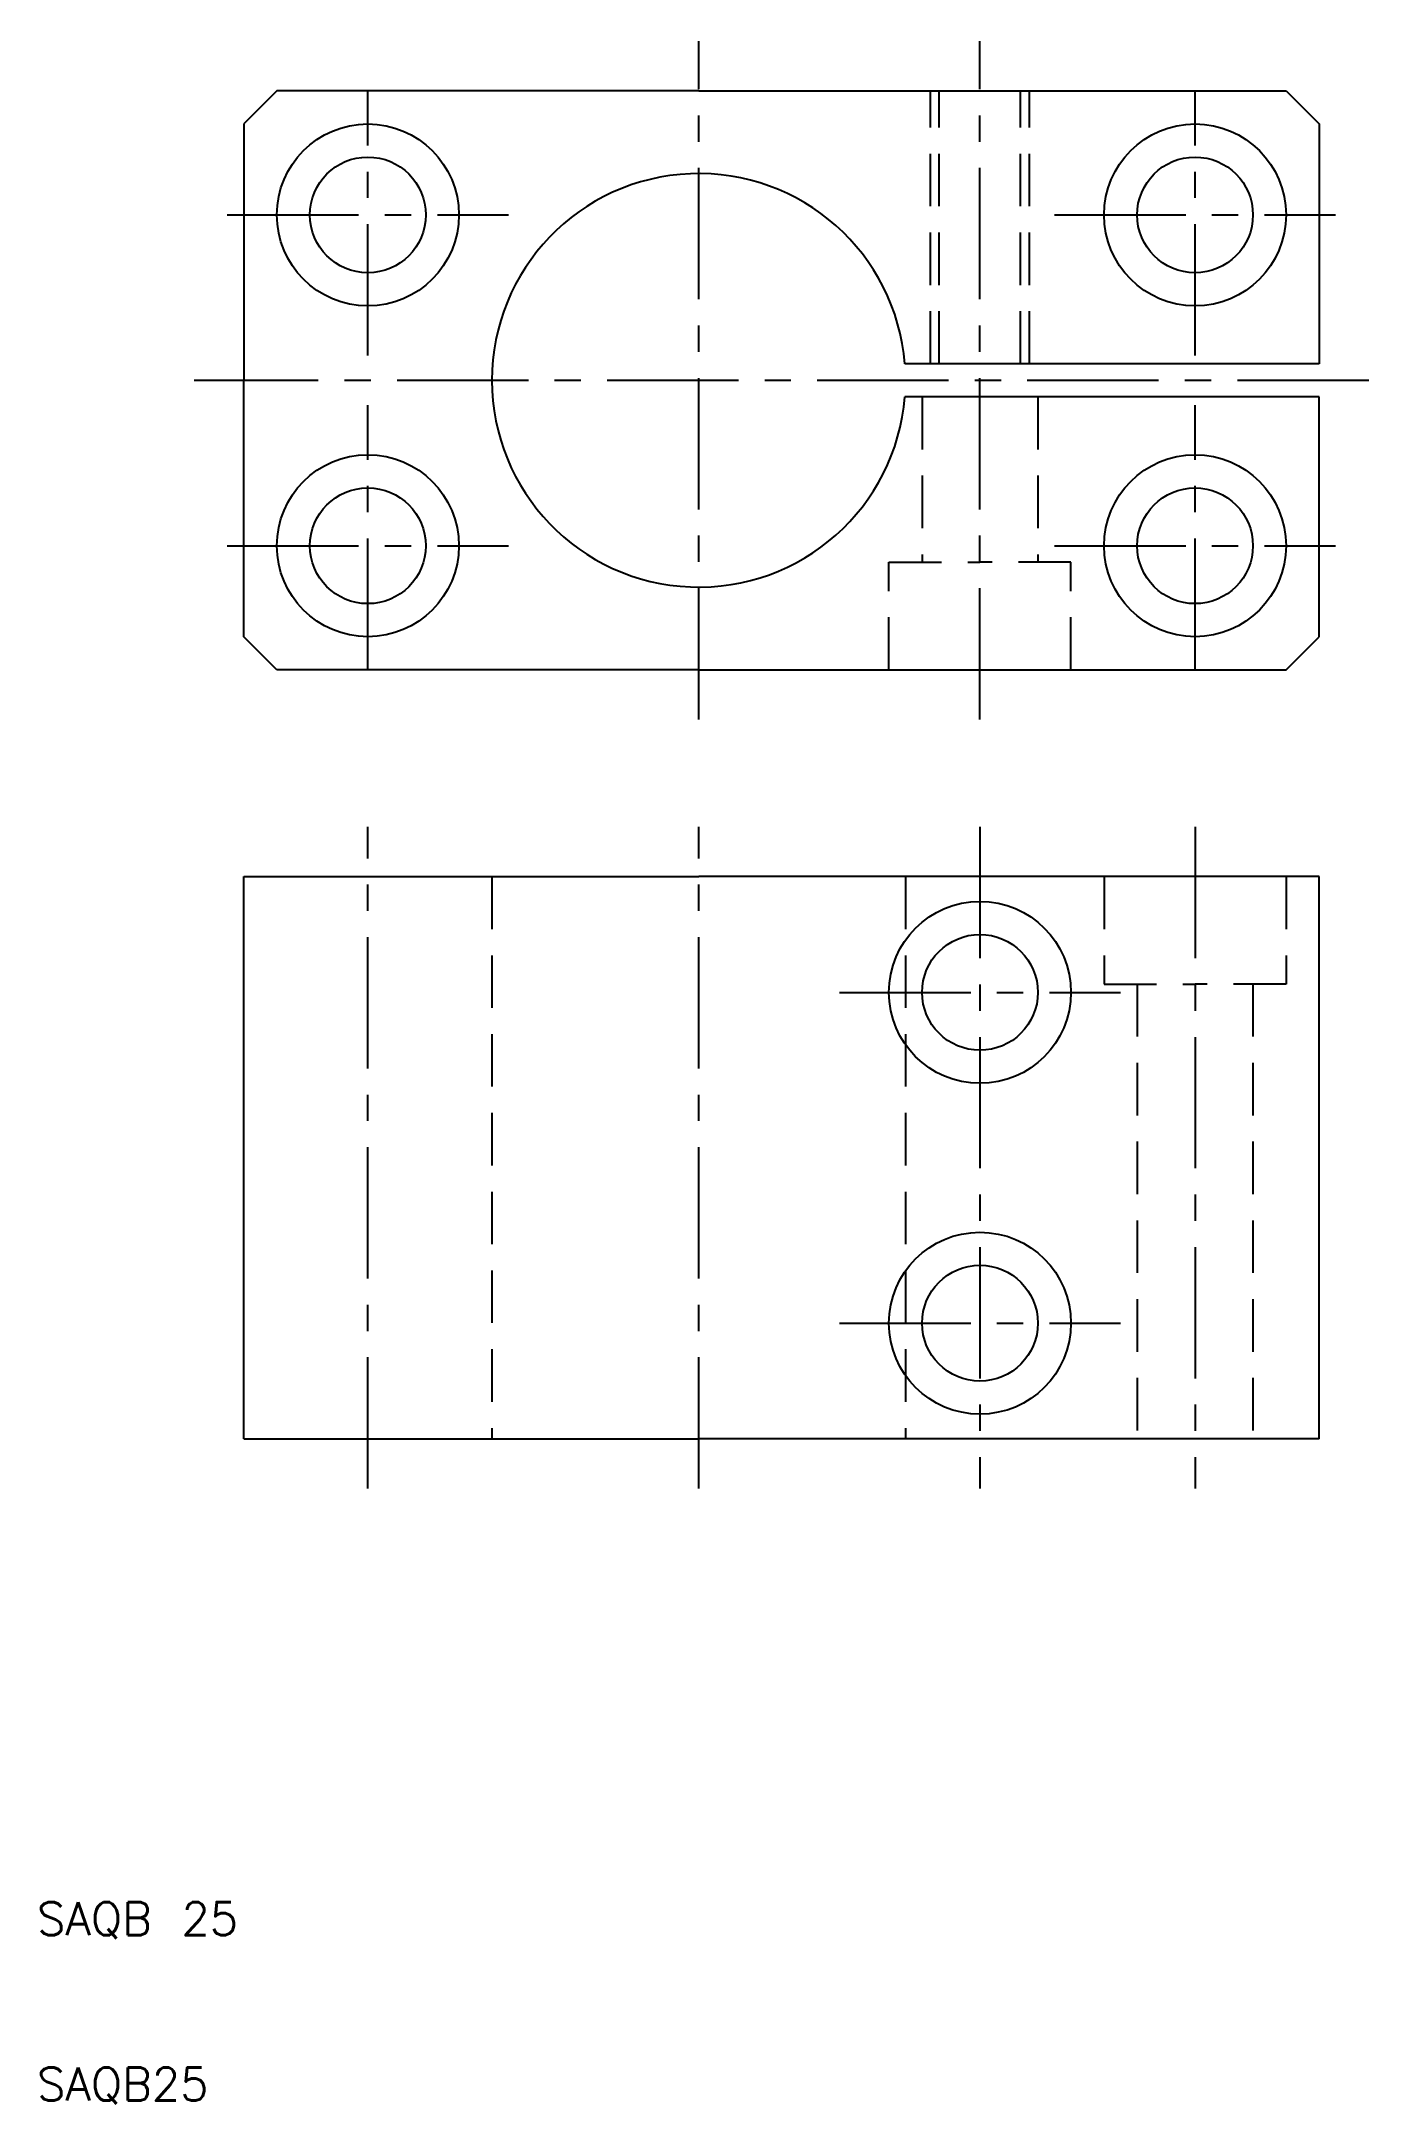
# Model space of a CAD drawing. Extents: x 10 to 90, y 10 to 134.
import ezdxf

# ---------------------------------------------------------------- set-up
doc = ezdxf.new("R2010")
doc.units = 0
doc.header["$LTSCALE"] = 0.25
doc.linetypes.add('CENTER', pattern=[50.8, 31.75, -6.35, 6.35, -6.35])
doc.linetypes.add('DASHED', pattern=[19.05, 12.7, -6.35])
doc.layers.get('0').update_dxf_attribs({"linetype": 'CONTINUOUS'})
doc.layers.add('CENTER', color=1, linetype='CENTER')
doc.styles.get("Standard").update_dxf_attribs({"font": 'txt.shx', "bigfont": 'extfont.shx'})

msp = doc.modelspace()

# ---------------------------------------------------------------- linework, layer by layer
for p, q in [((24.5, 131.5), (22.5, 129.5)), ((50, 131.5), (24.5, 131.5)), ((50, 131.5), (85.5, 131.5)), ((85.5, 131.5), (87.5, 129.5)), ((22.5, 129.5), (22.5, 114)), ((87.5, 129.5), (87.5, 115)), ((87.5, 115), (62.46, 115)), ((22.5, 98.5), (22.5, 114)), ((87.5, 113), (62.46, 113)), ((87.5, 98.5), (87.5, 113)), ((24.5, 96.5), (22.5, 98.5)), ((85.5, 96.5), (87.5, 98.5)), ((50, 96.5), (24.5, 96.5)), ((50, 96.5), (85.5, 96.5)), ((22.5, 50), (22.5, 84)), ((22.5, 84), (50, 84)), ((87.5, 84), (50, 84)), ((87.5, 50), (87.5, 84)), ((22.5, 50), (50, 50)), ((87.5, 50), (50, 50))]:
    msp.add_line(p, q)
at = {"color": 3, "linetype": 'DASHED'}
for p, q in [((64, 115), (64, 131.5)), ((64.541, 115), (64.541, 131.5)), ((69.459, 115), (69.459, 131.5)), ((70, 115), (70, 131.5)), ((63.5, 113), (63.5, 103)), ((70.5, 113), (70.5, 103)), ((61.5, 103), (67, 103)), ((61.5, 96.5), (61.5, 103)), ((72.5, 103), (67, 103)), ((72.5, 96.5), (72.5, 103)), ((37.5, 84), (37.5, 50)), ((62.5, 84), (62.5, 50)), ((74.5, 84), (74.5, 77.5)), ((85.5, 84), (85.5, 77.5)), ((74.5, 77.5), (80, 77.5)), ((76.5, 77.5), (76.5, 50)), ((85.5, 77.5), (80, 77.5)), ((83.5, 77.5), (83.5, 50))]:
    msp.add_line(p, q, dxfattribs=at)
for centre, radius in [((30, 124), 5.5), ((80, 124), 5.5), ((30, 124), 3.5), ((80, 124), 3.5), ((30, 104), 5.5), ((80, 104), 5.5), ((30, 104), 3.5), ((80, 104), 3.5), ((67, 77), 5.5), ((67, 77), 3.5), ((67, 57), 5.5), ((67, 57), 3.5)]:
    msp.add_circle(centre, radius)
msp.add_arc((50, 114), 12.5, 4.58857, 355.41143)
at = {"layer": 'CENTER', "color": 1, "linetype": 'CENTER'}
for p, q in [((50, 93.5), (50, 134.5)), ((67, 93.5), (67, 134.5)), ((30, 115.5), (30, 131.5)), ((80, 115.5), (80, 131.5)), ((21.5, 124), (38.5, 124)), ((71.5, 124), (88.5, 124)), ((90.5, 114), (19.5, 114)), ((30, 96.5), (30, 112.5)), ((80, 96.5), (80, 112.5)), ((21.5, 104), (38.5, 104)), ((71.5, 104), (88.5, 104)), ((30, 47), (30, 87)), ((50, 47), (50, 87)), ((67, 87), (67, 47)), ((80, 87), (80, 47)), ((80, 87), (80, 47)), ((58.5, 77), (75.5, 77)), ((58.5, 57), (75.5, 57))]:
    msp.add_line(p, q, dxfattribs=at)

# ---------------------------------------------------------------- texts
for s, p in [('SAQB 25', (10, 20)), ('SAQB25', (10, 10))]:
    msp.add_text(s, height=2).set_placement(p)

doc.saveas('drawing.dxf')
